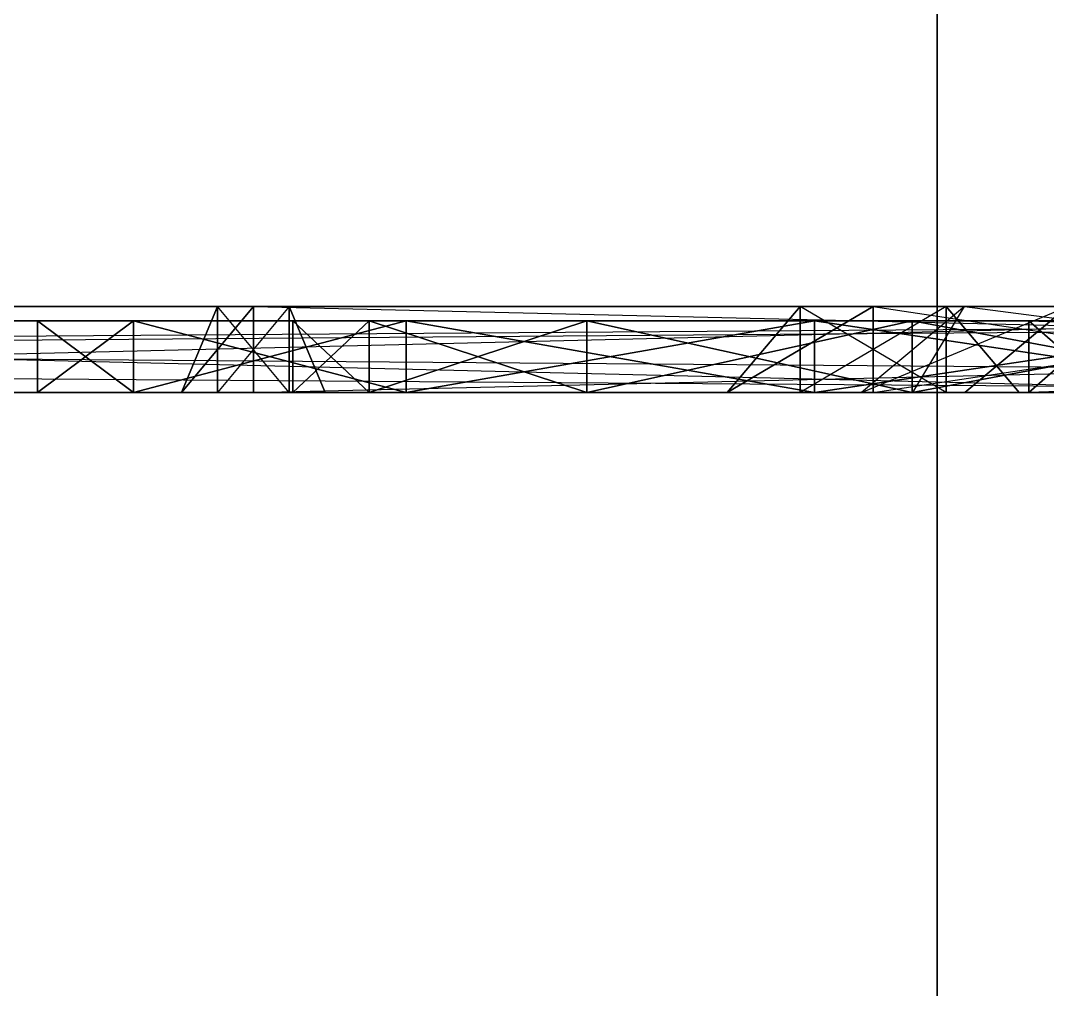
# Model space of a CAD drawing. Extents: x -14.5 to 19.3, y -2 to 15.6.
# Drawn here: x 14.296 to 15.011, y 0.084 to 0.759 of the extents above; entities that cross this region are included whole.
import ezdxf

# ---------------------------------------------------------------- set-up
doc = ezdxf.new("R2010")
doc.units = 0
doc.layers.add('UB3D', color=1, linetype='CONTINUOUS')

msp = doc.modelspace()

# ---------------------------------------------------------------- linework, layer by layer
at = {"layer": 'UB3D', "color": 254}
for points in [[(15.434, -1.838888, -5.934), (14.934, -1.838888, -5.934), (15.434, 2.188888, -5.934)], [(14.934, -1.838888, -5.934), (15.434, 2.188888, -5.934), (14.934, 2.188888, -5.934)], [(14.934, -1.838888, -6.434), (15.434, -1.838888, -6.434), (14.934, 2.188888, -6.434)], [(15.434, -1.838888, -6.434), (14.934, 2.188888, -6.434), (15.434, 2.188888, -6.434)], [(14.934, -1.838888, -5.934), (14.934, -1.838888, -6.434), (14.934, 2.188888, -5.934)], [(14.934, -1.838888, -6.434), (14.934, 2.188888, -5.934), (14.934, 2.188888, -6.434)], [(15.434, -1.838888, -11.434), (14.934, -1.838888, -11.434), (15.434, 2.188888, -11.434)], [(14.934, -1.838888, -11.434), (15.434, 2.188888, -11.434), (14.934, 2.188888, -11.434)], [(14.934, -1.838888, -11.934), (15.434, -1.838888, -11.934), (14.934, 2.188888, -11.934)], [(15.434, -1.838888, -11.934), (14.934, 2.188888, -11.934), (15.434, 2.188888, -11.934)], [(14.934, -1.838888, -11.434), (14.934, -1.838888, -11.934), (14.934, 2.188888, -11.434)], [(14.934, -1.838888, -11.934), (14.934, 2.188888, -11.434), (14.934, 2.188888, -11.934)]]:
    msp.add_3dface(points, dxfattribs=at)
at = {"layer": 'UB3D', "color": 2}
for points in [[(9.534, 0.56, -3.6975), (9.534, 0.5, -3.761), (17.334, 0.56, -3.6975)], [(9.534, 0.5, -3.761), (17.334, 0.56, -3.6975), (17.334, 0.5, -3.761)], [(9.534, 0.5, -3.507), (9.534, 0.56, -3.5705), (17.334, 0.5, -3.507)], [(9.534, 0.56, -3.5705), (17.334, 0.5, -3.507), (17.334, 0.56, -3.5705)], [(9.534, 0.56, -3.6975), (9.534, 0.56, -3.5705), (17.334, 0.56, -3.6975)], [(9.534, 0.56, -3.5705), (17.334, 0.56, -3.6975), (17.334, 0.56, -3.5705)], [(9.534, 0.56, -14.2975), (9.534, 0.5, -14.361), (17.334, 0.56, -14.2975)], [(9.534, 0.5, -14.361), (17.334, 0.56, -14.2975), (17.334, 0.5, -14.361)], [(9.534, 0.5, -14.107), (9.534, 0.56, -14.1705), (17.334, 0.5, -14.107)], [(9.534, 0.56, -14.1705), (17.334, 0.5, -14.107), (17.334, 0.56, -14.1705)], [(9.534, 0.56, -14.2975), (9.534, 0.56, -14.1705), (17.334, 0.56, -14.2975)], [(9.534, 0.56, -14.1705), (17.334, 0.56, -14.2975), (17.334, 0.56, -14.1705)], [(14.408001, 0.5, 9.675), (14.458001, 0.56, 9.675), (14.458001, 0.5, 9.65)], [(14.408001, 0.5, 9.725), (14.458001, 0.5, 9.75), (14.458001, 0.56, 9.725)], [(14.408001, 0.5, 9.675), (14.408001, 0.5, 9.725), (14.458001, 0.56, 9.675)], [(14.408001, 0.5, 9.725), (14.458001, 0.56, 9.675), (14.458001, 0.56, 9.725)], [(14.408001, 0.5, 1.675), (14.458001, 0.56, 1.675), (14.458001, 0.5, 1.65)], [(14.408001, 0.5, 1.725), (14.458001, 0.5, 1.75), (14.458001, 0.56, 1.725)], [(14.408001, 0.5, 1.675), (14.408001, 0.5, 1.725), (14.458001, 0.56, 1.675)], [(14.408001, 0.5, 1.725), (14.458001, 0.56, 1.675), (14.458001, 0.56, 1.725)], [(14.433001, 0.5, 9.75), (14.433001, 0.56, 9.7), (14.408001, 0.5, 9.7)], [(14.433001, 0.56, 9.7), (14.408001, 0.5, 9.7), (14.433001, 0.56, 1.7)], [(14.408001, 0.5, 9.7), (14.433001, 0.56, 1.7), (14.408001, 0.5, 1.7)], [(14.433001, 0.56, 1.7), (14.408001, 0.5, 1.7), (14.433001, 0.5, 1.65)], [(14.433001, 0.5, 9.75), (14.483001, 0.5, 9.75), (14.433001, 0.56, 9.7)], [(14.483001, 0.5, 9.75), (14.433001, 0.56, 9.7), (14.483001, 0.56, 9.7)], [(14.433001, 0.56, 9.7), (14.483001, 0.56, 9.7), (14.433001, 0.56, 1.7)], [(14.483001, 0.56, 9.7), (14.433001, 0.56, 1.7), (14.483001, 0.56, 1.7)], [(14.433001, 0.56, 1.7), (14.483001, 0.56, 1.7), (14.433001, 0.5, 1.65)], [(14.483001, 0.56, 1.7), (14.433001, 0.5, 1.65), (14.483001, 0.5, 1.65)], [(14.458001, 0.56, 9.675), (14.458001, 0.5, 9.65), (17.008, 0.56, 9.675)], [(14.458001, 0.5, 9.65), (17.008, 0.56, 9.675), (17.008, 0.5, 9.65)], [(14.458001, 0.5, 9.75), (14.458001, 0.56, 9.725), (17.008, 0.5, 9.75)], [(14.458001, 0.56, 9.725), (17.008, 0.5, 9.75), (17.008, 0.56, 9.725)], [(14.458001, 0.56, 9.675), (14.458001, 0.56, 9.725), (17.008, 0.56, 9.675)], [(14.458001, 0.56, 9.725), (17.008, 0.56, 9.675), (17.008, 0.56, 9.725)], [(14.458001, 0.56, 1.675), (14.458001, 0.5, 1.65), (17.008, 0.56, 1.675)], [(14.458001, 0.5, 1.65), (17.008, 0.56, 1.675), (17.008, 0.5, 1.65)], [(14.458001, 0.5, 1.75), (14.458001, 0.56, 1.725), (17.008, 0.5, 1.75)], [(14.458001, 0.56, 1.725), (17.008, 0.5, 1.75), (17.008, 0.56, 1.725)], [(14.458001, 0.56, 1.675), (14.458001, 0.56, 1.725), (17.008, 0.56, 1.675)], [(14.458001, 0.56, 1.725), (17.008, 0.56, 1.675), (17.008, 0.56, 1.725)], [(14.483001, 0.5, 9.75), (14.508001, 0.5, 9.7), (14.483001, 0.56, 9.7)], [(14.508001, 0.5, 9.7), (14.483001, 0.56, 9.7), (14.508001, 0.5, 1.7)], [(14.483001, 0.56, 9.7), (14.508001, 0.5, 1.7), (14.483001, 0.56, 1.7)], [(14.508001, 0.5, 1.7), (14.483001, 0.56, 1.7), (14.483001, 0.5, 1.65)], [(14.838755, 0.5, 5.7016), (14.838755, 0.56, 5.6), (14.787955, 0.5, 5.6)], [(14.838755, 0.56, 5.6), (14.787955, 0.5, 5.6), (14.838755, 0.56, 4.6)], [(14.787955, 0.5, 5.6), (14.838755, 0.56, 4.6), (14.787955, 0.5, 4.6)], [(14.838755, 0.56, 4.6), (14.787955, 0.5, 4.6), (14.838755, 0.5, 4.4984)], [(14.787955, 0.5, 4.5492), (14.889555, 0.56, 4.5492), (14.889555, 0.5, 4.4984)], [(14.787955, 0.5, 4.6508), (14.889555, 0.5, 4.7016), (14.889555, 0.56, 4.6508)], [(14.787955, 0.5, 4.5492), (14.787955, 0.5, 4.6508), (14.889555, 0.56, 4.5492)], [(14.787955, 0.5, 4.6508), (14.889555, 0.56, 4.5492), (14.889555, 0.56, 4.6508)], [(14.787955, 0.5, 5.0492), (14.889555, 0.56, 5.0492), (14.889555, 0.5, 4.9984)], [(14.787955, 0.5, 5.1508), (14.889555, 0.5, 5.2016), (14.889555, 0.56, 5.1508)], [(14.787955, 0.5, 5.0492), (14.787955, 0.5, 5.1508), (14.889555, 0.56, 5.0492)], [(14.787955, 0.5, 5.1508), (14.889555, 0.56, 5.0492), (14.889555, 0.56, 5.1508)], [(14.838755, 0.5, 5.7016), (14.940355, 0.5, 5.7016), (14.838755, 0.56, 5.6)], [(14.940355, 0.5, 5.7016), (14.838755, 0.56, 5.6), (14.940355, 0.56, 5.6)], [(14.838755, 0.56, 5.6), (14.940355, 0.56, 5.6), (14.838755, 0.56, 4.6)], [(14.940355, 0.56, 5.6), (14.838755, 0.56, 4.6), (14.940355, 0.56, 4.6)], [(14.838755, 0.56, 4.6), (14.940355, 0.56, 4.6), (14.838755, 0.5, 4.4984)], [(14.940355, 0.56, 4.6), (14.838755, 0.5, 4.4984), (14.940355, 0.5, 4.4984)], [(14.88143, 0.5, 5.063839), (14.91711, 0.5, 5.171681), (14.953111, 0.56, 5.13584)], [(14.95343, 0.5, 4.992159), (14.88143, 0.5, 5.063839), (15.025111, 0.56, 5.06416)], [(14.88143, 0.5, 5.063839), (15.025111, 0.56, 5.06416), (14.953111, 0.56, 5.13584)], [(14.889555, 0.56, 4.5492), (14.889555, 0.5, 4.4984), (15.287777, 0.56, 4.5492)], [(14.889555, 0.5, 4.4984), (15.287777, 0.56, 4.5492), (15.287777, 0.5, 4.4984)], [(14.889555, 0.5, 4.7016), (14.889555, 0.56, 4.6508), (15.287777, 0.5, 4.7016)], [(14.889555, 0.56, 4.6508), (15.287777, 0.5, 4.7016), (15.287777, 0.56, 4.6508)], [(14.889555, 0.56, 4.5492), (14.889555, 0.56, 4.6508), (15.287777, 0.56, 4.5492)], [(14.889555, 0.56, 4.6508), (15.287777, 0.56, 4.5492), (15.287777, 0.56, 4.6508)], [(14.889555, 0.56, 5.0492), (14.889555, 0.5, 4.9984), (15.287777, 0.56, 5.0492)], [(14.889555, 0.5, 4.9984), (15.287777, 0.56, 5.0492), (15.287777, 0.5, 4.9984)], [(14.889555, 0.5, 5.2016), (14.889555, 0.56, 5.1508), (15.287777, 0.5, 5.2016)], [(14.889555, 0.56, 5.1508), (15.287777, 0.5, 5.2016), (15.287777, 0.56, 5.1508)], [(14.889555, 0.56, 5.0492), (14.889555, 0.56, 5.1508), (15.287777, 0.56, 5.0492)], [(14.889555, 0.56, 5.1508), (15.287777, 0.56, 5.0492), (15.287777, 0.56, 5.1508)], [(14.91711, 0.5, 5.171681), (14.953111, 0.56, 5.13584), (15.414887, 0.5, 5.671681)], [(14.940355, 0.5, 5.7016), (14.991155, 0.5, 5.6), (14.940355, 0.56, 5.6)], [(14.991155, 0.5, 5.6), (14.940355, 0.56, 5.6), (14.991155, 0.5, 4.6)], [(14.940355, 0.56, 5.6), (14.991155, 0.5, 4.6), (14.940355, 0.56, 4.6)], [(14.991155, 0.5, 4.6), (14.940355, 0.56, 4.6), (14.940355, 0.5, 4.4984)], [(14.953111, 0.56, 5.13584), (15.414887, 0.5, 5.671681), (15.450888, 0.56, 5.63584)], [(15.025111, 0.56, 5.06416), (14.953111, 0.56, 5.13584), (15.522888, 0.56, 5.56416)], [(14.953111, 0.56, 5.13584), (15.522888, 0.56, 5.56416), (15.450888, 0.56, 5.63584)], [(14.95343, 0.5, 4.992159), (15.025111, 0.56, 5.06416), (15.061112, 0.5, 5.028319)]]:
    msp.add_3dface(points, dxfattribs=at)
at = {"layer": 'UB3D', "color": 253}
for points in [[(8.546198, 0.5, 5.677802), (8.591099, 0.55, 5.632901), (15.658198, 0.5, 12.789802)], [(8.591099, 0.55, 5.632901), (15.658198, 0.5, 12.789802), (15.703099, 0.55, 12.744901)], [(8.680901, 0.55, 5.543099), (8.591099, 0.55, 5.632901), (15.792901, 0.55, 12.655099)], [(8.591099, 0.55, 5.632901), (15.792901, 0.55, 12.655099), (15.703099, 0.55, 12.744901)], [(8.680901, 0.55, 5.543099), (8.725802, 0.5, 5.498198), (15.792901, 0.55, 12.655099)], [(8.725802, 0.5, 5.498198), (15.792901, 0.55, 12.655099), (15.837802, 0.5, 12.610198)], [(13.178, 0.55, -1.8415), (13.178, 0.5, -1.905), (15.24, 0.55, -1.8415)], [(13.178, 0.5, -1.905), (15.24, 0.55, -1.8415), (15.24, 0.5, -1.905)], [(13.178, 0.5, -1.651), (13.178, 0.55, -1.7145), (15.24, 0.5, -1.651)], [(13.178, 0.55, -1.7145), (15.24, 0.5, -1.651), (15.24, 0.55, -1.7145)], [(13.178, 0.55, -1.8415), (13.178, 0.55, -1.7145), (15.24, 0.55, -1.8415)], [(13.178, 0.55, -1.7145), (15.24, 0.55, -1.8415), (15.24, 0.55, -1.7145)], [(14.374404, 0.5, -5.848654), (14.3077, 0.5, -6.184), (14.374404, 0.55, -5.848654)], [(14.3077, 0.5, -6.184), (14.374404, 0.55, -5.848654), (14.3077, 0.55, -6.184)], [(14.374404, 0.55, -5.848654), (14.3077, 0.55, -6.184), (14.374404, 0.5, -5.848654)], [(14.3077, 0.55, -6.184), (14.374404, 0.5, -5.848654), (14.3077, 0.5, -6.184)], [(14.3077, 0.5, -6.184), (14.374404, 0.5, -6.519345), (14.3077, 0.55, -6.184)], [(14.374404, 0.5, -6.519345), (14.3077, 0.55, -6.184), (14.374404, 0.55, -6.519345)], [(14.3077, 0.55, -6.184), (14.374404, 0.55, -6.519345), (14.3077, 0.5, -6.184)], [(14.374404, 0.55, -6.519345), (14.3077, 0.5, -6.184), (14.374404, 0.5, -6.519345)], [(14.488863, 0.55, -6.252465), (14.4855, 0.55, -6.184), (14.3077, 0.55, -6.184)], [(14.4855, 0.55, -6.184), (14.3077, 0.55, -6.184), (14.488863, 0.55, -6.115535)], [(14.3077, 0.55, -6.184), (14.488863, 0.55, -6.115535), (14.31192, 0.55, -6.098108)], [(14.31192, 0.55, -6.269892), (14.488863, 0.55, -6.252465), (14.3077, 0.55, -6.184)], [(14.374404, 0.5, -11.348654), (14.3077, 0.5, -11.684), (14.374404, 0.55, -11.348654)], [(14.3077, 0.5, -11.684), (14.374404, 0.55, -11.348654), (14.3077, 0.55, -11.684)], [(14.374404, 0.55, -11.348654), (14.3077, 0.55, -11.684), (14.374404, 0.5, -11.348654)], [(14.3077, 0.55, -11.684), (14.374404, 0.5, -11.348654), (14.3077, 0.5, -11.684)], [(14.3077, 0.5, -11.684), (14.374404, 0.5, -12.019345), (14.3077, 0.55, -11.684)], [(14.374404, 0.5, -12.019345), (14.3077, 0.55, -11.684), (14.374404, 0.55, -12.019345)], [(14.3077, 0.55, -11.684), (14.374404, 0.55, -12.019345), (14.3077, 0.5, -11.684)], [(14.374404, 0.55, -12.019345), (14.3077, 0.5, -11.684), (14.374404, 0.5, -12.019345)], [(14.488863, 0.55, -11.752465), (14.4855, 0.55, -11.684), (14.3077, 0.55, -11.684)], [(14.4855, 0.55, -11.684), (14.3077, 0.55, -11.684), (14.488863, 0.55, -11.615535)], [(14.3077, 0.55, -11.684), (14.488863, 0.55, -11.615535), (14.31192, 0.55, -11.598108)], [(14.31192, 0.55, -11.769892), (14.488863, 0.55, -11.752465), (14.3077, 0.55, -11.684)], [(14.488863, 0.55, -6.115535), (14.31192, 0.55, -6.098108), (14.498921, 0.55, -6.047729)], [(14.31192, 0.55, -6.098108), (14.498921, 0.55, -6.047729), (14.324538, 0.55, -6.013042)], [(14.324538, 0.55, -6.354958), (14.498921, 0.55, -6.320271), (14.31192, 0.55, -6.269892)], [(14.498921, 0.55, -6.320271), (14.31192, 0.55, -6.269892), (14.488863, 0.55, -6.252465)], [(14.488863, 0.55, -11.615535), (14.31192, 0.55, -11.598108), (14.498921, 0.55, -11.547729)], [(14.31192, 0.55, -11.598108), (14.498921, 0.55, -11.547729), (14.324538, 0.55, -11.513042)], [(14.324538, 0.55, -11.854958), (14.498921, 0.55, -11.820271), (14.31192, 0.55, -11.769892)], [(14.498921, 0.55, -11.820271), (14.31192, 0.55, -11.769892), (14.488863, 0.55, -11.752465)], [(14.498921, 0.55, -6.047729), (14.324538, 0.55, -6.013042), (14.515577, 0.55, -5.981236)], [(14.324538, 0.55, -6.013042), (14.515577, 0.55, -5.981236), (14.345433, 0.55, -5.929624)], [(14.345433, 0.55, -6.438376), (14.515577, 0.55, -6.386764), (14.324538, 0.55, -6.354958)], [(14.515577, 0.55, -6.386764), (14.324538, 0.55, -6.354958), (14.498921, 0.55, -6.320271)], [(14.498921, 0.55, -11.547729), (14.324538, 0.55, -11.513042), (14.515577, 0.55, -11.481236)], [(14.324538, 0.55, -11.513042), (14.515577, 0.55, -11.481236), (14.345433, 0.55, -11.429624)], [(14.345433, 0.55, -11.938376), (14.515577, 0.55, -11.886764), (14.324538, 0.55, -11.854958)], [(14.515577, 0.55, -11.886764), (14.324538, 0.55, -11.854958), (14.498921, 0.55, -11.820271)], [(14.515577, 0.55, -5.981236), (14.345433, 0.55, -5.929624), (14.53867, 0.55, -5.916696)], [(14.345433, 0.55, -5.929624), (14.53867, 0.55, -5.916696), (14.374404, 0.55, -5.848655)], [(14.567978, 0.55, -6.513271), (14.53867, 0.55, -6.451304), (14.345433, 0.55, -6.438376)], [(14.53867, 0.55, -6.451304), (14.345433, 0.55, -6.438376), (14.515577, 0.55, -6.386764)], [(14.374404, 0.55, -6.519345), (14.567978, 0.55, -6.513271), (14.345433, 0.55, -6.438376)], [(14.515577, 0.55, -11.481236), (14.345433, 0.55, -11.429624), (14.53867, 0.55, -11.416696)], [(14.345433, 0.55, -11.429624), (14.53867, 0.55, -11.416696), (14.374404, 0.55, -11.348655)], [(14.567978, 0.55, -12.013271), (14.53867, 0.55, -11.951304), (14.345433, 0.55, -11.938376)], [(14.53867, 0.55, -11.951304), (14.345433, 0.55, -11.938376), (14.515577, 0.55, -11.886764)], [(14.374404, 0.55, -12.019345), (14.567978, 0.55, -12.013271), (14.345433, 0.55, -11.938376)], [(14.564362, 0.5, -5.564362), (14.374404, 0.5, -5.848654), (14.564362, 0.55, -5.564362)], [(14.374404, 0.5, -5.848654), (14.564362, 0.55, -5.564362), (14.374404, 0.55, -5.848654)], [(14.564362, 0.55, -5.564362), (14.374404, 0.55, -5.848654), (14.564362, 0.5, -5.564362)], [(14.374404, 0.55, -5.848654), (14.564362, 0.5, -5.564362), (14.374404, 0.5, -5.848654)], [(14.374404, 0.5, -6.519345), (14.564362, 0.5, -6.803637), (14.374404, 0.55, -6.519345)], [(14.564362, 0.5, -6.803637), (14.374404, 0.55, -6.519345), (14.564362, 0.55, -6.803637)], [(14.374404, 0.55, -6.519345), (14.564362, 0.55, -6.803637), (14.374404, 0.5, -6.519345)], [(14.564362, 0.55, -6.803637), (14.374404, 0.5, -6.519345), (14.564362, 0.5, -6.803637)], [(14.53867, 0.55, -5.916696), (14.567978, 0.55, -5.854729), (14.374404, 0.55, -5.848655)], [(14.567978, 0.55, -5.854729), (14.374404, 0.55, -5.848655), (14.603218, 0.55, -5.795934)], [(14.374404, 0.55, -5.848655), (14.603218, 0.55, -5.795934), (14.411172, 0.55, -5.770915)], [(14.411172, 0.55, -6.597085), (14.603218, 0.55, -6.572066), (14.374404, 0.55, -6.519345)], [(14.603218, 0.55, -6.572066), (14.374404, 0.55, -6.519345), (14.567978, 0.55, -6.513271)], [(14.564362, 0.5, -11.064362), (14.374404, 0.5, -11.348654), (14.564362, 0.55, -11.064362)], [(14.374404, 0.5, -11.348654), (14.564362, 0.55, -11.064362), (14.374404, 0.55, -11.348654)], [(14.564362, 0.55, -11.064362), (14.374404, 0.55, -11.348654), (14.564362, 0.5, -11.064362)], [(14.374404, 0.55, -11.348654), (14.564362, 0.5, -11.064362), (14.374404, 0.5, -11.348654)], [(14.374404, 0.5, -12.019345), (14.564362, 0.5, -12.303637), (14.374404, 0.55, -12.019345)], [(14.564362, 0.5, -12.303637), (14.374404, 0.55, -12.019345), (14.564362, 0.55, -12.303637)], [(14.374404, 0.55, -12.019345), (14.564362, 0.55, -12.303637), (14.374404, 0.5, -12.019345)], [(14.564362, 0.55, -12.303637), (14.374404, 0.5, -12.019345), (14.564362, 0.5, -12.303637)], [(14.53867, 0.55, -11.416696), (14.567978, 0.55, -11.354729), (14.374404, 0.55, -11.348655)], [(14.567978, 0.55, -11.354729), (14.374404, 0.55, -11.348655), (14.603218, 0.55, -11.295934)], [(14.374404, 0.55, -11.348655), (14.603218, 0.55, -11.295934), (14.411172, 0.55, -11.270915)], [(14.411172, 0.55, -12.097085), (14.603218, 0.55, -12.072066), (14.374404, 0.55, -12.019345)], [(14.603218, 0.55, -12.072066), (14.374404, 0.55, -12.019345), (14.567978, 0.55, -12.013271)], [(14.603218, 0.55, -5.795934), (14.411172, 0.55, -5.770915), (14.644052, 0.55, -5.740876)], [(14.411172, 0.55, -5.770915), (14.644052, 0.55, -5.740876), (14.455383, 0.55, -5.697154)], [(14.455383, 0.55, -6.670846), (14.644052, 0.55, -6.627124), (14.411172, 0.55, -6.597085)], [(14.644052, 0.55, -6.627124), (14.411172, 0.55, -6.597085), (14.603218, 0.55, -6.572066)], [(14.603218, 0.55, -11.295934), (14.411172, 0.55, -11.270915), (14.644052, 0.55, -11.240876)], [(14.411172, 0.55, -11.270915), (14.644052, 0.55, -11.240876), (14.455383, 0.55, -11.197154)], [(14.455383, 0.55, -12.170846), (14.644052, 0.55, -12.127124), (14.411172, 0.55, -12.097085)], [(14.644052, 0.55, -12.127124), (14.411172, 0.55, -12.097085), (14.603218, 0.55, -12.072066)], [(14.644052, 0.55, -5.740876), (14.455383, 0.55, -5.697154), (14.690086, 0.55, -5.690086)], [(14.455383, 0.55, -5.697154), (14.690086, 0.55, -5.690086), (14.506611, 0.55, -5.628081)], [(14.740876, 0.55, -6.723948), (14.690086, 0.55, -6.677914), (14.455383, 0.55, -6.670846)], [(14.690086, 0.55, -6.677914), (14.455383, 0.55, -6.670846), (14.644052, 0.55, -6.627124)], [(14.506611, 0.55, -6.739919), (14.740876, 0.55, -6.723948), (14.455383, 0.55, -6.670846)], [(14.644052, 0.55, -11.240876), (14.455383, 0.55, -11.197154), (14.690086, 0.55, -11.190086)], [(14.455383, 0.55, -11.197154), (14.690086, 0.55, -11.190086), (14.506611, 0.55, -11.128081)], [(14.740876, 0.55, -12.223948), (14.690086, 0.55, -12.177914), (14.455383, 0.55, -12.170846)], [(14.690086, 0.55, -12.177914), (14.455383, 0.55, -12.170846), (14.644052, 0.55, -12.127124)], [(14.506611, 0.55, -12.239919), (14.740876, 0.55, -12.223948), (14.455383, 0.55, -12.170846)], [(14.53867, 0.5, -5.916695), (14.4855, 0.5, -6.184), (14.53867, 0.55, -5.916695)], [(14.4855, 0.5, -6.184), (14.53867, 0.55, -5.916695), (14.4855, 0.55, -6.184)], [(14.53867, 0.55, -5.916695), (14.4855, 0.55, -6.184), (14.53867, 0.5, -5.916695)], [(14.4855, 0.55, -6.184), (14.53867, 0.5, -5.916695), (14.4855, 0.5, -6.184)], [(14.4855, 0.5, -6.184), (14.53867, 0.5, -6.451304), (14.4855, 0.55, -6.184)], [(14.53867, 0.5, -6.451304), (14.4855, 0.55, -6.184), (14.53867, 0.55, -6.451304)], [(14.4855, 0.55, -6.184), (14.53867, 0.55, -6.451304), (14.4855, 0.5, -6.184)], [(14.53867, 0.55, -6.451304), (14.4855, 0.5, -6.184), (14.53867, 0.5, -6.451304)], [(14.53867, 0.5, -11.416695), (14.4855, 0.5, -11.684), (14.53867, 0.55, -11.416695)], [(14.4855, 0.5, -11.684), (14.53867, 0.55, -11.416695), (14.4855, 0.55, -11.684)], [(14.53867, 0.55, -11.416695), (14.4855, 0.55, -11.684), (14.53867, 0.5, -11.416695)], [(14.4855, 0.55, -11.684), (14.53867, 0.5, -11.416695), (14.4855, 0.5, -11.684)], [(14.4855, 0.5, -11.684), (14.53867, 0.5, -11.951304), (14.4855, 0.55, -11.684)], [(14.53867, 0.5, -11.951304), (14.4855, 0.55, -11.684), (14.53867, 0.55, -11.951304)], [(14.4855, 0.55, -11.684), (14.53867, 0.55, -11.951304), (14.4855, 0.5, -11.684)], [(14.53867, 0.55, -11.951304), (14.4855, 0.5, -11.684), (14.53867, 0.5, -11.951304)], [(14.564362, 0.55, -5.564362), (14.506611, 0.55, -5.628081), (14.795934, 0.55, -5.603218)], [(14.690086, 0.55, -5.690086), (14.506611, 0.55, -5.628081), (14.740876, 0.55, -5.644052)], [(14.506611, 0.55, -5.628081), (14.740876, 0.55, -5.644052), (14.795934, 0.55, -5.603218)], [(14.506611, 0.55, -6.739919), (14.564362, 0.55, -6.803638), (14.854729, 0.55, -6.800022)], [(14.506611, 0.55, -6.739919), (14.854729, 0.55, -6.800022), (14.795934, 0.55, -6.764782)], [(14.506611, 0.55, -6.739919), (14.795934, 0.55, -6.764782), (14.740876, 0.55, -6.723948)], [(14.564362, 0.55, -11.064362), (14.506611, 0.55, -11.128081), (14.795934, 0.55, -11.103218)], [(14.690086, 0.55, -11.190086), (14.506611, 0.55, -11.128081), (14.740876, 0.55, -11.144052)], [(14.506611, 0.55, -11.128081), (14.740876, 0.55, -11.144052), (14.795934, 0.55, -11.103218)], [(14.506611, 0.55, -12.239919), (14.564362, 0.55, -12.303638), (14.854729, 0.55, -12.300022)], [(14.506611, 0.55, -12.239919), (14.854729, 0.55, -12.300022), (14.795934, 0.55, -12.264782)], [(14.506611, 0.55, -12.239919), (14.795934, 0.55, -12.264782), (14.740876, 0.55, -12.223948)], [(14.690085, 0.5, -5.690085), (14.53867, 0.5, -5.916695), (14.690085, 0.55, -5.690085)], [(14.53867, 0.5, -5.916695), (14.690085, 0.55, -5.690085), (14.53867, 0.55, -5.916695)], [(14.690085, 0.55, -5.690085), (14.53867, 0.55, -5.916695), (14.690085, 0.5, -5.690085)], [(14.53867, 0.55, -5.916695), (14.690085, 0.5, -5.690085), (14.53867, 0.5, -5.916695)], [(14.53867, 0.5, -6.451304), (14.690085, 0.5, -6.677914), (14.53867, 0.55, -6.451304)], [(14.690085, 0.5, -6.677914), (14.53867, 0.55, -6.451304), (14.690085, 0.55, -6.677914)], [(14.53867, 0.55, -6.451304), (14.690085, 0.55, -6.677914), (14.53867, 0.5, -6.451304)], [(14.690085, 0.55, -6.677914), (14.53867, 0.5, -6.451304), (14.690085, 0.5, -6.677914)], [(14.690085, 0.5, -11.190085), (14.53867, 0.5, -11.416695), (14.690085, 0.55, -11.190085)], [(14.53867, 0.5, -11.416695), (14.690085, 0.55, -11.190085), (14.53867, 0.55, -11.416695)], [(14.690085, 0.55, -11.190085), (14.53867, 0.55, -11.416695), (14.690085, 0.5, -11.190085)], [(14.53867, 0.55, -11.416695), (14.690085, 0.5, -11.190085), (14.53867, 0.5, -11.416695)], [(14.53867, 0.5, -11.951304), (14.690085, 0.5, -12.177914), (14.53867, 0.55, -11.951304)], [(14.690085, 0.5, -12.177914), (14.53867, 0.55, -11.951304), (14.690085, 0.55, -12.177914)], [(14.53867, 0.55, -11.951304), (14.690085, 0.55, -12.177914), (14.53867, 0.5, -11.951304)], [(14.690085, 0.55, -12.177914), (14.53867, 0.5, -11.951304), (14.690085, 0.5, -12.177914)], [(14.848654, 0.5, -5.374404), (14.564362, 0.5, -5.564362), (14.848654, 0.55, -5.374404)], [(14.564362, 0.5, -5.564362), (14.848654, 0.55, -5.374404), (14.564362, 0.55, -5.564362)], [(14.848654, 0.55, -5.374404), (14.564362, 0.55, -5.564362), (14.848654, 0.5, -5.374404)], [(14.564362, 0.55, -5.564362), (14.848654, 0.5, -5.374404), (14.564362, 0.5, -5.564362)], [(14.564362, 0.5, -6.803637), (14.848654, 0.5, -6.993595), (14.564362, 0.55, -6.803637)], [(14.848654, 0.5, -6.993595), (14.564362, 0.55, -6.803637), (14.848654, 0.55, -6.993595)], [(14.564362, 0.55, -6.803637), (14.848654, 0.55, -6.993595), (14.564362, 0.5, -6.803637)], [(14.848654, 0.55, -6.993595), (14.564362, 0.5, -6.803637), (14.848654, 0.5, -6.993595)], [(14.564362, 0.55, -5.564362), (14.795934, 0.55, -5.603218), (14.854729, 0.55, -5.567978)], [(14.564362, 0.55, -5.564362), (14.854729, 0.55, -5.567978), (14.916696, 0.55, -5.53867)], [(14.564362, 0.55, -5.564362), (14.916696, 0.55, -5.53867), (14.628081, 0.55, -5.506611)], [(14.628081, 0.55, -6.861389), (14.981236, 0.55, -6.852423), (14.564362, 0.55, -6.803638)], [(14.981236, 0.55, -6.852423), (14.564362, 0.55, -6.803638), (14.916696, 0.55, -6.82933)], [(14.564362, 0.55, -6.803638), (14.916696, 0.55, -6.82933), (14.854729, 0.55, -6.800022)], [(14.848654, 0.5, -10.874404), (14.564362, 0.5, -11.064362), (14.848654, 0.55, -10.874404)], [(14.564362, 0.5, -11.064362), (14.848654, 0.55, -10.874404), (14.564362, 0.55, -11.064362)], [(14.848654, 0.55, -10.874404), (14.564362, 0.55, -11.064362), (14.848654, 0.5, -10.874404)], [(14.564362, 0.55, -11.064362), (14.848654, 0.5, -10.874404), (14.564362, 0.5, -11.064362)], [(14.564362, 0.5, -12.303637), (14.848654, 0.5, -12.493595), (14.564362, 0.55, -12.303637)], [(14.848654, 0.5, -12.493595), (14.564362, 0.55, -12.303637), (14.848654, 0.55, -12.493595)], [(14.564362, 0.55, -12.303637), (14.848654, 0.55, -12.493595), (14.564362, 0.5, -12.303637)], [(14.848654, 0.55, -12.493595), (14.564362, 0.5, -12.303637), (14.848654, 0.5, -12.493595)], [(14.564362, 0.55, -11.064362), (14.795934, 0.55, -11.103218), (14.854729, 0.55, -11.067978)], [(14.564362, 0.55, -11.064362), (14.854729, 0.55, -11.067978), (14.916696, 0.55, -11.03867)], [(14.564362, 0.55, -11.064362), (14.916696, 0.55, -11.03867), (14.628081, 0.55, -11.006611)], [(14.628081, 0.55, -12.361389), (14.981236, 0.55, -12.352423), (14.564362, 0.55, -12.303638)], [(14.981236, 0.55, -12.352423), (14.564362, 0.55, -12.303638), (14.916696, 0.55, -12.32933)], [(14.564362, 0.55, -12.303638), (14.916696, 0.55, -12.32933), (14.854729, 0.55, -12.300022)], [(14.916696, 0.55, -5.53867), (14.981236, 0.55, -5.515577), (14.628081, 0.55, -5.506611)], [(14.981236, 0.55, -5.515577), (14.628081, 0.55, -5.506611), (15.047729, 0.55, -5.498921)], [(14.628081, 0.55, -5.506611), (15.047729, 0.55, -5.498921), (14.697154, 0.55, -5.455383)], [(15.115535, 0.55, -6.879137), (15.047729, 0.55, -6.869079), (14.628081, 0.55, -6.861389)], [(15.047729, 0.55, -6.869079), (14.628081, 0.55, -6.861389), (14.981236, 0.55, -6.852423)], [(15.184, 0.55, -6.8825), (15.115535, 0.55, -6.879137), (14.628081, 0.55, -6.861389)], [(15.184, 0.55, -6.8825), (14.628081, 0.55, -6.861389), (14.697154, 0.55, -6.912617)], [(14.916696, 0.55, -11.03867), (14.981236, 0.55, -11.015577), (14.628081, 0.55, -11.006611)], [(14.981236, 0.55, -11.015577), (14.628081, 0.55, -11.006611), (15.047729, 0.55, -10.998921)], [(14.628081, 0.55, -11.006611), (15.047729, 0.55, -10.998921), (14.697154, 0.55, -10.955383)], [(15.115535, 0.55, -12.379137), (15.047729, 0.55, -12.369079), (14.628081, 0.55, -12.361389)], [(15.047729, 0.55, -12.369079), (14.628081, 0.55, -12.361389), (14.981236, 0.55, -12.352423)], [(15.184, 0.55, -12.3825), (15.115535, 0.55, -12.379137), (14.628081, 0.55, -12.361389)], [(15.184, 0.55, -12.3825), (14.628081, 0.55, -12.361389), (14.697154, 0.55, -12.412617)], [(14.916695, 0.5, -5.53867), (14.690085, 0.5, -5.690085), (14.916695, 0.55, -5.53867)], [(14.690085, 0.5, -5.690085), (14.916695, 0.55, -5.53867), (14.690085, 0.55, -5.690085)], [(14.916695, 0.55, -5.53867), (14.690085, 0.55, -5.690085), (14.916695, 0.5, -5.53867)], [(14.690085, 0.55, -5.690085), (14.916695, 0.5, -5.53867), (14.690085, 0.5, -5.690085)], [(14.690085, 0.5, -6.677914), (14.916695, 0.5, -6.829329), (14.690085, 0.55, -6.677914)], [(14.916695, 0.5, -6.829329), (14.690085, 0.55, -6.677914), (14.916695, 0.55, -6.829329)], [(14.690085, 0.55, -6.677914), (14.916695, 0.55, -6.829329), (14.690085, 0.5, -6.677914)], [(14.916695, 0.55, -6.829329), (14.690085, 0.5, -6.677914), (14.916695, 0.5, -6.829329)], [(14.916695, 0.5, -11.03867), (14.690085, 0.5, -11.190085), (14.916695, 0.55, -11.03867)], [(14.690085, 0.5, -11.190085), (14.916695, 0.55, -11.03867), (14.690085, 0.55, -11.190085)], [(14.916695, 0.55, -11.03867), (14.690085, 0.55, -11.190085), (14.916695, 0.5, -11.03867)], [(14.690085, 0.55, -11.190085), (14.916695, 0.5, -11.03867), (14.690085, 0.5, -11.190085)], [(14.690085, 0.5, -12.177914), (14.916695, 0.5, -12.329329), (14.690085, 0.55, -12.177914)], [(14.916695, 0.5, -12.329329), (14.690085, 0.55, -12.177914), (14.916695, 0.55, -12.329329)], [(14.690085, 0.55, -12.177914), (14.916695, 0.55, -12.329329), (14.690085, 0.5, -12.177914)], [(14.916695, 0.55, -12.329329), (14.690085, 0.5, -12.177914), (14.916695, 0.5, -12.329329)], [(14.770915, 0.55, -5.411172), (15.597085, 0.55, -5.411172), (14.697154, 0.55, -5.455383)], [(15.597085, 0.55, -5.411172), (14.697154, 0.55, -5.455383), (15.670846, 0.55, -5.455383)], [(14.697154, 0.55, -5.455383), (15.670846, 0.55, -5.455383), (15.184, 0.55, -5.4855)], [(15.047729, 0.55, -5.498921), (14.697154, 0.55, -5.455383), (15.115535, 0.55, -5.488863)], [(14.697154, 0.55, -5.455383), (15.115535, 0.55, -5.488863), (15.184, 0.55, -5.4855)], [(15.184, 0.55, -6.8825), (14.697154, 0.55, -6.912617), (15.739919, 0.55, -6.861389)], [(14.770915, 0.55, -6.956828), (15.670846, 0.55, -6.912617), (14.697154, 0.55, -6.912617)], [(15.670846, 0.55, -6.912617), (14.697154, 0.55, -6.912617), (15.739919, 0.55, -6.861389)], [(14.770915, 0.55, -10.911172), (15.597085, 0.55, -10.911172), (14.697154, 0.55, -10.955383)], [(15.597085, 0.55, -10.911172), (14.697154, 0.55, -10.955383), (15.670846, 0.55, -10.955383)], [(14.697154, 0.55, -10.955383), (15.670846, 0.55, -10.955383), (15.184, 0.55, -10.9855)], [(15.047729, 0.55, -10.998921), (14.697154, 0.55, -10.955383), (15.115535, 0.55, -10.988863)], [(14.697154, 0.55, -10.955383), (15.115535, 0.55, -10.988863), (15.184, 0.55, -10.9855)], [(15.184, 0.55, -12.3825), (14.697154, 0.55, -12.412617), (15.739919, 0.55, -12.361389)], [(14.770915, 0.55, -12.456828), (15.670846, 0.55, -12.412617), (14.697154, 0.55, -12.412617)], [(15.670846, 0.55, -12.412617), (14.697154, 0.55, -12.412617), (15.739919, 0.55, -12.361389)], [(14.848655, 0.55, -5.374404), (15.519345, 0.55, -5.374404), (14.770915, 0.55, -5.411172)], [(15.519345, 0.55, -5.374404), (14.770915, 0.55, -5.411172), (15.597085, 0.55, -5.411172)], [(14.848655, 0.55, -6.993596), (15.597085, 0.55, -6.956828), (14.770915, 0.55, -6.956828)], [(15.597085, 0.55, -6.956828), (14.770915, 0.55, -6.956828), (15.670846, 0.55, -6.912617)], [(14.848655, 0.55, -10.874404), (15.519345, 0.55, -10.874404), (14.770915, 0.55, -10.911172)], [(15.519345, 0.55, -10.874404), (14.770915, 0.55, -10.911172), (15.597085, 0.55, -10.911172)], [(14.848655, 0.55, -12.493596), (15.597085, 0.55, -12.456828), (14.770915, 0.55, -12.456828)], [(15.597085, 0.55, -12.456828), (14.770915, 0.55, -12.456828), (15.670846, 0.55, -12.412617)], [(15.184, 0.5, -5.3077), (14.848654, 0.5, -5.374404), (15.184, 0.55, -5.3077)], [(14.848654, 0.5, -5.374404), (15.184, 0.55, -5.3077), (14.848654, 0.55, -5.374404)], [(15.184, 0.55, -5.3077), (14.848654, 0.55, -5.374404), (15.184, 0.5, -5.3077)], [(14.848654, 0.55, -5.374404), (15.184, 0.5, -5.3077), (14.848654, 0.5, -5.374404)], [(14.848654, 0.5, -6.993595), (15.184, 0.5, -7.0603), (14.848654, 0.55, -6.993595)], [(15.184, 0.5, -7.0603), (14.848654, 0.55, -6.993595), (15.184, 0.55, -7.0603)], [(14.848654, 0.55, -6.993595), (15.184, 0.55, -7.0603), (14.848654, 0.5, -6.993595)], [(15.184, 0.55, -7.0603), (14.848654, 0.5, -6.993595), (15.184, 0.5, -7.0603)], [(15.184, 0.5, -10.8077), (14.848654, 0.5, -10.874404), (15.184, 0.55, -10.8077)], [(14.848654, 0.5, -10.874404), (15.184, 0.55, -10.8077), (14.848654, 0.55, -10.874404)], [(15.184, 0.55, -10.8077), (14.848654, 0.55, -10.874404), (15.184, 0.5, -10.8077)], [(14.848654, 0.55, -10.874404), (15.184, 0.5, -10.8077), (14.848654, 0.5, -10.874404)], [(14.848654, 0.5, -12.493595), (15.184, 0.5, -12.5603), (14.848654, 0.55, -12.493595)], [(15.184, 0.5, -12.5603), (14.848654, 0.55, -12.493595), (15.184, 0.55, -12.5603)], [(14.848654, 0.55, -12.493595), (15.184, 0.55, -12.5603), (14.848654, 0.5, -12.493595)], [(15.184, 0.55, -12.5603), (14.848654, 0.5, -12.493595), (15.184, 0.5, -12.5603)], [(14.929624, 0.55, -5.345433), (15.438376, 0.55, -5.345433), (14.848655, 0.55, -5.374404)], [(15.438376, 0.55, -5.345433), (14.848655, 0.55, -5.374404), (15.519345, 0.55, -5.374404)], [(14.929624, 0.55, -7.022567), (15.519345, 0.55, -6.993596), (14.848655, 0.55, -6.993596)], [(15.519345, 0.55, -6.993596), (14.848655, 0.55, -6.993596), (15.597085, 0.55, -6.956828)], [(14.929624, 0.55, -10.845433), (15.438376, 0.55, -10.845433), (14.848655, 0.55, -10.874404)], [(15.438376, 0.55, -10.845433), (14.848655, 0.55, -10.874404), (15.519345, 0.55, -10.874404)], [(14.929624, 0.55, -12.522567), (15.519345, 0.55, -12.493596), (14.848655, 0.55, -12.493596)], [(15.519345, 0.55, -12.493596), (14.848655, 0.55, -12.493596), (15.597085, 0.55, -12.456828)], [(15.184, 0.5, -5.4855), (14.916695, 0.5, -5.53867), (15.184, 0.55, -5.4855)], [(14.916695, 0.5, -5.53867), (15.184, 0.55, -5.4855), (14.916695, 0.55, -5.53867)], [(15.184, 0.55, -5.4855), (14.916695, 0.55, -5.53867), (15.184, 0.5, -5.4855)], [(14.916695, 0.55, -5.53867), (15.184, 0.5, -5.4855), (14.916695, 0.5, -5.53867)], [(14.916695, 0.5, -6.829329), (15.184, 0.5, -6.8825), (14.916695, 0.55, -6.829329)], [(15.184, 0.5, -6.8825), (14.916695, 0.55, -6.829329), (15.184, 0.55, -6.8825)], [(14.916695, 0.55, -6.829329), (15.184, 0.55, -6.8825), (14.916695, 0.5, -6.829329)], [(15.184, 0.55, -6.8825), (14.916695, 0.5, -6.829329), (15.184, 0.5, -6.8825)], [(15.184, 0.5, -10.9855), (14.916695, 0.5, -11.03867), (15.184, 0.55, -10.9855)], [(14.916695, 0.5, -11.03867), (15.184, 0.55, -10.9855), (14.916695, 0.55, -11.03867)], [(15.184, 0.55, -10.9855), (14.916695, 0.55, -11.03867), (15.184, 0.5, -10.9855)], [(14.916695, 0.55, -11.03867), (15.184, 0.5, -10.9855), (14.916695, 0.5, -11.03867)], [(14.916695, 0.5, -12.329329), (15.184, 0.5, -12.3825), (14.916695, 0.55, -12.329329)], [(15.184, 0.5, -12.3825), (14.916695, 0.55, -12.329329), (15.184, 0.55, -12.3825)], [(14.916695, 0.55, -12.329329), (15.184, 0.55, -12.3825), (14.916695, 0.5, -12.329329)], [(15.184, 0.55, -12.3825), (14.916695, 0.5, -12.329329), (15.184, 0.5, -12.3825)], [(15.013042, 0.55, -5.324538), (15.354958, 0.55, -5.324538), (14.929624, 0.55, -5.345433)], [(15.354958, 0.55, -5.324538), (14.929624, 0.55, -5.345433), (15.438376, 0.55, -5.345433)], [(15.013042, 0.55, -7.043462), (15.438376, 0.55, -7.022567), (14.929624, 0.55, -7.022567)], [(15.438376, 0.55, -7.022567), (14.929624, 0.55, -7.022567), (15.519345, 0.55, -6.993596)], [(15.013042, 0.55, -10.824538), (15.354958, 0.55, -10.824538), (14.929624, 0.55, -10.845433)], [(15.354958, 0.55, -10.824538), (14.929624, 0.55, -10.845433), (15.438376, 0.55, -10.845433)], [(15.013042, 0.55, -12.543462), (15.438376, 0.55, -12.522567), (14.929624, 0.55, -12.522567)], [(15.438376, 0.55, -12.522567), (14.929624, 0.55, -12.522567), (15.519345, 0.55, -12.493596)], [(15.05509, 0.5, -1.012987), (14.998, 0.5, -1.3), (15.05509, 0.55, -1.012987)], [(14.998, 0.5, -1.3), (15.05509, 0.55, -1.012987), (14.998, 0.55, -1.3)], [(15.05509, 0.55, -1.012987), (14.998, 0.55, -1.3), (15.05509, 0.5, -1.012987)], [(14.998, 0.55, -1.3), (15.05509, 0.5, -1.012987), (14.998, 0.5, -1.3)], [(14.998, 0.5, -1.3), (15.05509, 0.5, -1.587012), (14.998, 0.55, -1.3)], [(15.05509, 0.5, -1.587012), (14.998, 0.55, -1.3), (15.05509, 0.55, -1.587012)], [(14.998, 0.55, -1.3), (15.05509, 0.55, -1.587012), (14.998, 0.5, -1.3)], [(15.05509, 0.55, -1.587012), (14.998, 0.5, -1.3), (15.05509, 0.5, -1.587012)], [(15.300167, 0.55, -1.344108), (15.298, 0.55, -1.3), (14.998, 0.55, -1.3)], [(15.298, 0.55, -1.3), (14.998, 0.55, -1.3), (15.300167, 0.55, -1.255892)], [(14.998, 0.55, -1.3), (15.300167, 0.55, -1.255892), (15.001611, 0.55, -1.226487)], [(15.001611, 0.55, -1.373513), (15.300167, 0.55, -1.344108), (14.998, 0.55, -1.3)], [(16.498, 0.5, 13.45), (14.998, 0.5, 13.45), (16.498, 0.55, 13.45)], [(14.998, 0.5, 13.45), (16.498, 0.55, 13.45), (14.998, 0.55, 13.45)], [(16.498, 0.55, 13.45), (14.998, 0.55, 13.45), (16.498, 0.5, 13.45)], [(14.998, 0.55, 13.45), (16.498, 0.5, 13.45), (14.998, 0.5, 13.45)], [(14.998, 0.5, 13.45), (14.998, 0.5, 11.95), (14.998, 0.55, 13.45)], [(14.998, 0.5, 11.95), (14.998, 0.55, 13.45), (14.998, 0.55, 11.95)], [(14.998, 0.55, 13.45), (14.998, 0.55, 11.95), (14.998, 0.5, 13.45)], [(14.998, 0.55, 11.95), (14.998, 0.5, 13.45), (14.998, 0.5, 11.95)], [(14.998, 0.5, 11.95), (16.498, 0.5, 11.95), (14.998, 0.55, 11.95)], [(16.498, 0.5, 11.95), (14.998, 0.55, 11.95), (16.498, 0.55, 11.95)], [(14.998, 0.55, 11.95), (16.498, 0.55, 11.95), (14.998, 0.5, 11.95)], [(16.498, 0.55, 11.95), (14.998, 0.5, 11.95), (16.498, 0.5, 11.95)], [(14.998, 0.55, 13.45), (14.998, 0.55, 11.95), (15.332254, 0.55, 12.527792)], [(14.998, 0.55, 13.45), (15.332254, 0.55, 12.527792), (15.317377, 0.55, 12.569372)], [(14.998, 0.55, 13.45), (15.317377, 0.55, 12.569372), (15.306647, 0.55, 12.612209)], [(14.998, 0.55, 13.45), (15.306647, 0.55, 12.612209), (15.300167, 0.55, 12.655892)], [(14.998, 0.55, 13.45), (15.300167, 0.55, 12.655892), (15.298, 0.55, 12.7)], [(14.998, 0.55, 13.45), (15.298, 0.55, 12.7), (15.300167, 0.55, 12.744108)], [(14.998, 0.55, 13.45), (15.300167, 0.55, 12.744108), (15.306647, 0.55, 12.787791)], [(14.998, 0.55, 13.45), (15.306647, 0.55, 12.787791), (15.317377, 0.55, 12.830628)], [(14.998, 0.55, 13.45), (15.317377, 0.55, 12.830628), (15.332254, 0.55, 12.872208)], [(14.998, 0.55, 13.45), (15.332254, 0.55, 12.872208), (15.351135, 0.55, 12.912129)], [(14.998, 0.55, 13.45), (15.351135, 0.55, 12.912129), (15.373839, 0.55, 12.950007)], [(14.998, 0.55, 13.45), (15.373839, 0.55, 12.950007), (15.400145, 0.55, 12.985477)], [(14.998, 0.55, 13.45), (15.400145, 0.55, 12.985477), (15.429802, 0.55, 13.018198)], [(14.998, 0.55, 13.45), (15.429802, 0.55, 13.018198), (15.462523, 0.55, 13.047855)], [(14.998, 0.55, 13.45), (15.462523, 0.55, 13.047855), (15.497993, 0.55, 13.074161)], [(14.998, 0.55, 13.45), (15.497993, 0.55, 13.074161), (15.535871, 0.55, 13.096865)], [(14.998, 0.55, 13.45), (15.535871, 0.55, 13.096865), (15.575792, 0.55, 13.115746)], [(14.998, 0.55, 13.45), (15.575792, 0.55, 13.115746), (15.617372, 0.55, 13.130623)], [(14.998, 0.55, 13.45), (15.617372, 0.55, 13.130623), (15.660209, 0.55, 13.141353)], [(14.998, 0.55, 13.45), (15.660209, 0.55, 13.141353), (15.703892, 0.55, 13.147833)], [(14.998, 0.55, 13.45), (15.703892, 0.55, 13.147833), (15.748, 0.55, 13.15)], [(14.998, 0.55, 13.45), (15.748, 0.55, 13.15), (16.498, 0.55, 13.45)], [(14.998, 0.55, 11.95), (16.498, 0.55, 11.95), (15.920208, 0.55, 12.284254)], [(14.998, 0.55, 11.95), (15.920208, 0.55, 12.284254), (15.878628, 0.55, 12.269377)], [(14.998, 0.55, 11.95), (15.878628, 0.55, 12.269377), (15.835791, 0.55, 12.258647)], [(14.998, 0.55, 11.95), (15.835791, 0.55, 12.258647), (15.792108, 0.55, 12.252167)], [(14.998, 0.55, 11.95), (15.792108, 0.55, 12.252167), (15.748, 0.55, 12.25)], [(14.998, 0.55, 11.95), (15.748, 0.55, 12.25), (15.703892, 0.55, 12.252167)], [(14.998, 0.55, 11.95), (15.703892, 0.55, 12.252167), (15.660209, 0.55, 12.258647)], [(14.998, 0.55, 11.95), (15.660209, 0.55, 12.258647), (15.617372, 0.55, 12.269377)], [(14.998, 0.55, 11.95), (15.617372, 0.55, 12.269377), (15.575792, 0.55, 12.284254)], [(14.998, 0.55, 11.95), (15.575792, 0.55, 12.284254), (15.535871, 0.55, 12.303135)], [(14.998, 0.55, 11.95), (15.535871, 0.55, 12.303135), (15.497993, 0.55, 12.325839)], [(14.998, 0.55, 11.95), (15.497993, 0.55, 12.325839), (15.462523, 0.55, 12.352145)], [(14.998, 0.55, 11.95), (15.462523, 0.55, 12.352145), (15.429802, 0.55, 12.381802)], [(14.998, 0.55, 11.95), (15.429802, 0.55, 12.381802), (15.400145, 0.55, 12.414523)], [(14.998, 0.55, 11.95), (15.400145, 0.55, 12.414523), (15.373839, 0.55, 12.449993)], [(14.998, 0.55, 11.95), (15.373839, 0.55, 12.449993), (15.351135, 0.55, 12.487871)], [(14.998, 0.55, 11.95), (15.351135, 0.55, 12.487871), (15.332254, 0.55, 12.527792)], [(15.300167, 0.55, -1.255892), (15.001611, 0.55, -1.226487), (15.306647, 0.55, -1.212209)], [(15.001611, 0.55, -1.226487), (15.306647, 0.55, -1.212209), (15.012411, 0.55, -1.153682)], [(15.001611, 0.55, -1.373513), (15.012411, 0.55, -1.446318), (15.317377, 0.55, -1.430628)], [(15.001611, 0.55, -1.373513), (15.317377, 0.55, -1.430628), (15.306647, 0.55, -1.387791)], [(15.001611, 0.55, -1.373513), (15.306647, 0.55, -1.387791), (15.300167, 0.55, -1.344108)]]:
    msp.add_3dface(points, dxfattribs=at)
at = {"layer": 'UB3D', "color": 94}
for points in [[(-14.478, 0.5, -14.986), (19.304, 0.5, -14.986), (19.304, -0.5, -14.986), (-14.478, -0.5, -14.986)], [(19.304, 0.5, 13.97097), (-14.478, 0.5, 13.97097), (-14.478, -0.5, 13.97097), (19.304, -0.5, 13.97097)], [(-14.478, 0.5, 13.97097), (-14.478, 0.5, -14.986), (19.304, 0.5, -14.986)], [(-14.478, 0.5, 13.97097), (19.304, 0.5, -14.986), (19.304, 0.5, 13.97097)], [(-14.478, 0.5, 13.97097), (19.304, 0.5, 13.97097), (-14.478, 0.5, 13.97097)]]:
    msp.add_3dface(points, dxfattribs=at)

doc.saveas('drawing.dxf')
